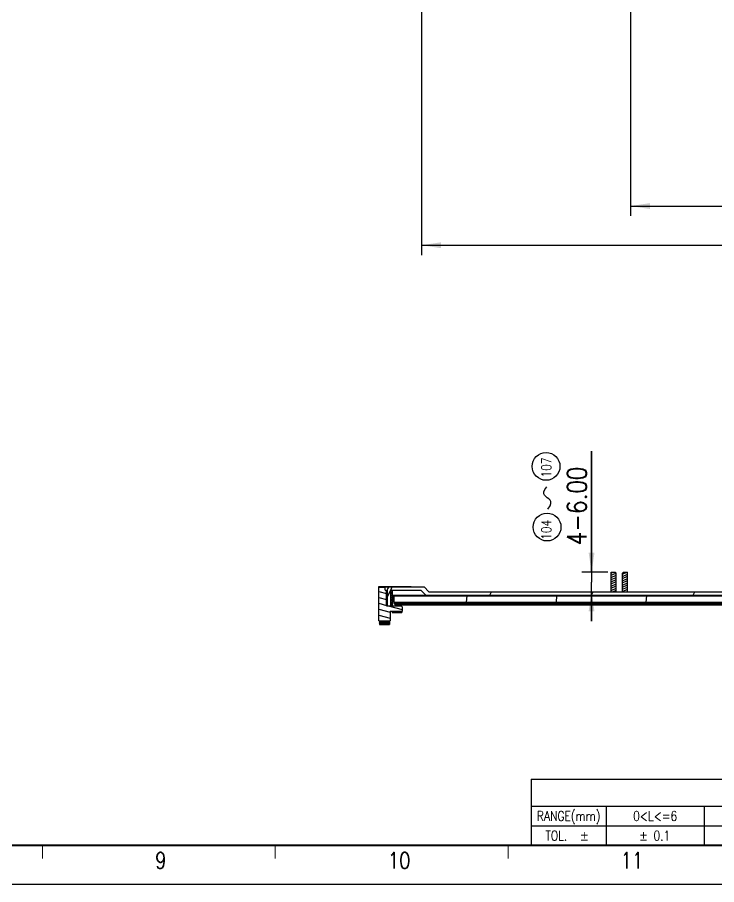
# Model space of a CAD drawing. Header units: millimetres. Extents: x 0 to 1189, y 0 to 841.
# Drawn here: x 586.8 to 801, y 12 to 277.6 of the extents above; entities that cross this region are included whole.
import ezdxf
from ezdxf.enums import TextEntityAlignment as Align

# ---------------------------------------------------------------- set-up
doc = ezdxf.new("R2010")
doc.units = ezdxf.units.MM
doc.header["$LTSCALE"] = 65.395
doc.layers.get('0').update_dxf_attribs({"linetype": 'CONTINUOUS'})
doc.styles.get("Standard").update_dxf_attribs({"font": 'SIMPLEX.SHX', "width": 0.8})
doc.styles.add('TEXTSTYLE_1', font='gdt', dxfattribs={"width": 0.8})
doc.dimstyles.new('DIMSTYLE_1', dxfattribs={"dimtxt": 6, "dimasz": 6, "dimexe": 3, "dimexo": 1, "dimgap": 1.5, "dimtad": 1, "dimzin": 0, "dimdsep": 46, "dimtxsty": 'STANDARD', "dimblk": '_FILLED', "dimblk1": '_FILLED', "dimblk2": '_FILLED', "dimcen": 0.09, "dimadec": 0, "dimazin": 0, "dimtol": 1, "dimtp": 0.15, "dimtm": 0.15, "dimtfac": 1, "dimtofl": 0, "dimtmove": 0, "dimatfit": 3, "dimldrblk": '_FILLED', "dimfxl": 1, "dimtolj": 1, "dimtzin": 0, "dimarcsym": 0})
doc.dimstyles.new('DIMSTYLE_3', dxfattribs={"dimtxt": 6, "dimasz": 6, "dimexe": 3, "dimexo": 1, "dimgap": 1.5, "dimtad": 1, "dimzin": 0, "dimdsep": 46, "dimtxsty": 'STANDARD', "dimblk": '_FILLED', "dimblk1": '_FILLED', "dimblk2": '_FILLED', "dimcen": 0.09, "dimadec": 0, "dimazin": 0, "dimtp": 0.01, "dimtm": 0.01, "dimtfac": 1, "dimtofl": 0, "dimtmove": 0, "dimatfit": 3, "dimldrblk": '_FILLED', "dimfxl": 1, "dimtolj": 1, "dimtzin": 0, "dimarcsym": 0})

# ---------------------------------------------------------------- blocks, each defined once
blk = doc.blocks.new('_FILLED')
at = {"color": 0, "linetype": 'BYBLOCK'}
blk.add_solid([(0, 0), (-1, 0.15), (-1, -0.15)], dxfattribs=at)
blk = doc.blocks.new('*D8')
at = {"color": 2}
for p, q in [((1057.67, 285.13), (1057.67, 216.83)), ((774.57, 281.53), (774.57, 216.83)), ((774.57, 219.83), (916.12, 219.83)), ((1057.67, 219.83), (916.12, 219.83))]:
    blk.add_line(p, q, dxfattribs=at)
at = {"color": 2, "xscale": 6, "yscale": 6, "zscale": 6, "rotation": 180}
blk.add_blockref('_FILLED', (774.57, 219.83), dxfattribs=at)
at = {"color": 2, "xscale": 6, "yscale": 6, "zscale": 6}
blk.add_blockref('_FILLED', (1057.67, 219.83), dxfattribs=at)
at = {"color": 2, "width": 0.8}
for s, p in [('283.10', (903.02, 221.33)), ('0.15', (934.02, 221.33))]:
    blk.add_text(s, height=6, dxfattribs=at).set_placement(p, align=Align.CENTER)
at = {"color": 2, "style": 'TEXTSTYLE_1'}
blk.add_text('`', height=6, dxfattribs=at).set_placement((920.92, 221.33), align=Align.CENTER)
blk = doc.blocks.new('*D9')
at = {"color": 2}
for p, q in [((1057.67, 285.13), (1057.67, 204.83)), ((710.57, 281.53), (710.57, 204.83)), ((710.57, 207.83), (884.12, 207.83)), ((1057.67, 207.83), (884.12, 207.83))]:
    blk.add_line(p, q, dxfattribs=at)
at = {"color": 2, "xscale": 6, "yscale": 6, "zscale": 6, "rotation": 180}
blk.add_blockref('_FILLED', (710.57, 207.83), dxfattribs=at)
at = {"color": 2, "xscale": 6, "yscale": 6, "zscale": 6}
blk.add_blockref('_FILLED', (1057.67, 207.83), dxfattribs=at)
at = {"color": 2, "width": 0.8}
for s, p in [('347.10', (871.02, 209.33)), ('0.15', (902.02, 209.33))]:
    blk.add_text(s, height=6, dxfattribs=at).set_placement(p, align=Align.CENTER)
at = {"color": 2, "style": 'TEXTSTYLE_1'}
blk.add_text('`', height=6, dxfattribs=at).set_placement((888.92, 209.33), align=Align.CENTER)
blk = doc.blocks.new('*D45')
at = {"color": 2}
for p, q in [((762.67, 107.68), (762.67, 144.79)), ((762.67, 144.79), (762.67, 104.68)), ((767.67, 107.68), (759.67, 107.68)), ((762.67, 92.68), (762.67, 104.68)), ((762.67, 101.68), (762.67, 92.68))]:
    blk.add_line(p, q, dxfattribs=at)
at = {"color": 2, "xscale": 6, "yscale": 6, "zscale": 6}
for p, rotation in [((762.67, 107.68), 270), ((762.67, 101.68), 90)]:
    blk.add_blockref('_FILLED', p, dxfattribs=dict(at, rotation=rotation))
at = {"color": 2, "width": 0.8}
for s, p in [('6.00', (761.17, 125.59)), ('4-', (761.17, 115.99))]:
    blk.add_text(s, height=6, rotation=90, dxfattribs=at).set_placement(p)
blk = doc.blocks.new('TK_SYMBOL_DOUBLE_BL45', base_point=(748.9, 130.8))
at = {"color": 4}
for centre in [(748.75, 140.09), (749.05, 121.51)]:
    blk.add_circle(centre, 4.25, dxfattribs=at)
blk.add_open_spline([(749.3, 127.02), (750.45, 128.45), (750.41, 130.04), (747.87, 130.97), (747.89, 132.55), (748.94, 133.87)], degree=3, knots=[0, 0, 0, 0, 0.331952, 0.685575, 1, 1, 1, 1], dxfattribs=at)
at = {"color": 4, "width": 0.8}
for s, p in [('107', (750.31, 136.67)), ('104', (750.3, 117.58))]:
    blk.add_text(s, height=3, rotation=90, dxfattribs=at).set_placement(p)

msp = doc.modelspace()

# ---------------------------------------------------------------- hatches: boundary and pattern name
h = msp.add_hatch()
h.set_pattern_fill('default__18', color=2, scale=0.595612, angle=205, style=0, pattern_type=0)
h.set_pattern_definition([(205, (0, 0), (0.2517164, -0.53980757), [])])
edge = h.paths.add_edge_path()
edge.add_line((768.669, 101.683), (770.171, 101.683))
edge.add_line((768.669, 101.683), (768.669, 107.683))
edge.add_line((768.669, 107.683), (769.87, 107.683))
edge.add_line((769.87, 107.683), (770.171, 107.383))
edge.add_line((770.171, 101.683), (770.171, 107.383))
edge = h.paths.add_edge_path()
edge.add_line((772.165, 101.683), (773.667, 101.683))
edge.add_line((772.165, 101.683), (772.165, 107.383))
edge.add_line((772.165, 107.383), (772.466, 107.683))
edge.add_line((772.466, 107.683), (773.667, 107.683))
edge.add_line((773.667, 101.683), (773.667, 107.683))
h = msp.add_hatch()
h.set_pattern_fill('default__2', color=2, scale=23.78, angle=45, style=0, pattern_type=0)
h.set_pattern_definition([(45, (0, 0), (-16.815, 16.815), [])])
edge = h.paths.add_edge_path()
edge.add_line((697.468, 103.183), (707.468, 103.183))
edge.add_line((697.468, 103.183), (697.468, 103.283))
edge.add_line((697.468, 103.283), (707.468, 103.283))
edge.add_line((707.468, 103.183), (707.468, 103.283))
h = msp.add_hatch()
h.set_pattern_fill('default__5', color=2, scale=1.753765, angle=165, style=0, pattern_type=0)
h.set_pattern_definition([(165, (0, 0), (-0.453908, -1.6940073), [])])
edge = h.paths.add_edge_path()
edge.add_line((1053.768, 97.383), (1050.768, 97.383))
edge.add_line((1053.768, 97.383), (1053.768, 102.183))
edge.add_line((1055.668, 102.183), (1053.768, 102.183))
edge.add_line((1055.668, 102.183), (1055.668, 103.133))
edge.add_line((1057.668, 103.133), (1055.668, 103.133))
edge.add_line((1057.668, 92.753), (1057.668, 103.133))
edge.add_line((1057.668, 92.753), (1054.168, 92.753))
edge.add_line((1054.168, 95.783), (1054.168, 92.753))
edge.add_line((1054.168, 95.783), (1050.468, 95.783))
edge.add_line((1050.468, 97.083), (1050.468, 95.783))
edge.add_line((1050.468, 97.083), (1050.768, 97.383))
edge = h.paths.add_edge_path()
edge.add_line((699.868, 97.383), (704.368, 97.383))
edge.add_line((704.668, 97.083), (704.368, 97.383))
edge.add_line((704.668, 97.083), (704.668, 95.783))
edge.add_line((700.968, 95.783), (704.668, 95.783))
edge.add_line((700.968, 95.783), (700.968, 92.753))
edge.add_line((697.468, 92.753), (700.968, 92.753))
edge.add_line((697.468, 92.753), (697.468, 103.133))
edge.add_line((697.468, 103.133), (699.468, 103.133))
edge.add_line((699.468, 102.183), (699.468, 103.133))
edge.add_line((699.468, 102.183), (699.868, 102.183))
edge.add_line((699.868, 97.383), (699.868, 102.183))
h = msp.add_hatch()
h.set_pattern_fill('default__4', color=2, scale=28.202772, angle=245, style=0, pattern_type=0)
h.set_pattern_definition([(245, (0, 0), (25.5604, -11.919), [])])
edge = h.paths.add_edge_path()
edge.add_line((1055.468, 103.183), (1043.768, 103.183))
edge.add_line((1055.468, 103.183), (1055.468, 102.183))
edge.add_line((1055.468, 102.183), (1044.768, 102.183))
edge.add_line((1043.268, 100.683), (1044.768, 102.183))
edge.add_line((1043.268, 100.683), (1014.068, 100.683))
edge.add_line((1014.068, 100.683), (881.068, 100.683))
edge.add_line((881.068, 100.683), (874.845, 100.683))
edge.add_line((711.868, 100.683), (874.845, 100.683))
edge.add_line((711.868, 100.683), (710.368, 102.183))
edge.add_line((701.118, 102.183), (710.368, 102.183))
edge.add_line((701.118, 102.183), (701.118, 97.383))
edge.add_line((701.118, 97.383), (700.118, 97.383))
edge.add_line((700.118, 102.183), (700.118, 97.383))
edge.add_arc((701.118, 102.183), 1, 90, 180)
edge.add_line((701.118, 103.183), (711.368, 103.183))
edge.add_line((711.368, 103.183), (712.868, 101.683))
edge.add_line((712.868, 101.683), (874.845, 101.683))
edge.add_line((881.068, 101.683), (874.845, 101.683))
edge.add_line((1014.068, 101.683), (881.068, 101.683))
edge.add_line((1042.268, 101.683), (1014.068, 101.683))
edge.add_line((1043.768, 103.183), (1042.268, 101.683))
h = msp.add_hatch()
h.set_pattern_fill('default__11', color=2, scale=0.326019, angle=205, style=0, pattern_type=0)
h.set_pattern_definition([(205, (0, 0), (0.13778151, -0.29547341), [])])
edge = h.paths.add_edge_path()
edge.add_line((701.118, 102.183), (701.118, 97.483))
edge.add_line((701.118, 102.183), (701.618, 102.183))
edge.add_line((701.618, 102.183), (701.618, 97.483))
edge.add_line((701.118, 97.483), (701.618, 97.483))
h = msp.add_hatch()
h.set_pattern_fill('default__19', color=2, scale=1.337243, angle=165, style=0, pattern_type=0)
h.set_pattern_definition([(165, (0, 0), (-0.346104, -1.2916778), [])])
edge = h.paths.add_edge_path()
edge.add_line((1053.318, 100.495), (1014.068, 100.495))
edge.add_line((1014.068, 100.495), (881.068, 100.495))
edge.add_line((881.068, 100.495), (874.845, 100.495))
edge.add_line((701.818, 100.495), (874.845, 100.495))
edge.add_line((701.818, 100.683), (701.818, 100.495))
edge.add_line((701.818, 100.683), (874.845, 100.683))
edge.add_line((881.068, 100.683), (874.845, 100.683))
edge.add_line((1014.068, 100.683), (881.068, 100.683))
edge.add_line((1053.318, 100.683), (1014.068, 100.683))
edge.add_line((1053.318, 100.683), (1053.318, 100.495))
h = msp.add_hatch()
h.set_pattern_fill('default__8', color=2, scale=0.092412, angle=285, style=0, pattern_type=0)
h.set_pattern_definition([(285, (0, 0), (0.089263297, 0.023918028), [])])
edge = h.paths.add_edge_path()
edge.add_line((701.83, 100.293), (701.83, 98.693))
edge.add_line((701.83, 100.293), (702.118, 100.293))
edge.add_line((702.118, 100.293), (702.118, 98.693))
edge.add_line((701.83, 98.693), (702.118, 98.693))
h = msp.add_hatch()
h.set_pattern_fill('default__6', color=2, scale=27.422955, angle=85, style=0, pattern_type=0)
h.set_pattern_definition([(85, (0, 0), (-27.3186, 2.3901), [])])
edge = h.paths.add_edge_path()
edge.add_line((1053.018, 98.493), (1014.068, 98.493))
edge.add_line((1014.068, 98.493), (881.068, 98.493))
edge.add_line((881.068, 98.493), (874.845, 98.493))
edge.add_line((702.118, 98.493), (874.845, 98.493))
edge.add_line((702.118, 100.493), (702.118, 98.493))
edge.add_line((702.118, 100.493), (874.845, 100.493))
edge.add_line((881.068, 100.493), (874.845, 100.493))
edge.add_line((1014.068, 100.493), (881.068, 100.493))
edge.add_line((1053.018, 100.493), (1014.068, 100.493))
edge.add_line((1053.018, 100.493), (1053.018, 98.493))
h = msp.add_hatch()
h.set_pattern_fill('default__20', color=2, scale=23.045675, angle=45, style=0, pattern_type=0)
h.set_pattern_definition([(45, (0, 0), (-16.29575, 16.29575), [])])
edge = h.paths.add_edge_path()
edge.add_line((1053.018, 98.283), (1014.068, 98.283))
edge.add_line((1014.068, 98.283), (881.068, 98.283))
edge.add_line((881.068, 98.283), (874.845, 98.283))
edge.add_line((702.118, 98.283), (874.845, 98.283))
edge.add_line((702.118, 98.493), (702.118, 98.283))
edge.add_line((702.118, 98.493), (874.845, 98.493))
edge.add_line((881.068, 98.493), (874.845, 98.493))
edge.add_line((1014.068, 98.493), (881.068, 98.493))
edge.add_line((1053.018, 98.493), (1014.068, 98.493))
edge.add_line((1053.018, 98.493), (1053.018, 98.283))
h = msp.add_hatch()
h.set_pattern_fill('default__21', color=2, scale=1.345688, angle=165, style=0, pattern_type=0)
h.set_pattern_definition([(165, (0, 0), (-0.3482898, -1.2998353), [])])
edge = h.paths.add_edge_path()
edge.add_line((1053.018, 98.073), (1014.068, 98.073))
edge.add_line((1014.068, 98.073), (881.068, 98.073))
edge.add_line((881.068, 98.073), (874.845, 98.073))
edge.add_line((702.118, 98.073), (874.845, 98.073))
edge.add_line((702.118, 98.283), (702.118, 98.073))
edge.add_line((702.118, 98.283), (874.845, 98.283))
edge.add_line((881.068, 98.283), (874.845, 98.283))
edge.add_line((1014.068, 98.283), (881.068, 98.283))
edge.add_line((1053.018, 98.283), (1014.068, 98.283))
edge.add_line((1053.018, 98.283), (1053.018, 98.073))
h = msp.add_hatch()
h.set_pattern_fill('default__13', color=2, scale=0.149462, angle=205, style=0, pattern_type=0)
h.set_pattern_definition([(205, (0, 0), (0.063165407, -0.135458652), [])])
edge = h.paths.add_edge_path()
edge.add_line((701.568, 95.783), (704.568, 95.783))
edge.add_line((704.568, 95.783), (704.568, 95.383))
edge.add_line((701.568, 95.383), (704.568, 95.383))
edge.add_line((701.568, 95.783), (701.568, 95.383))
h = msp.add_hatch()
h.set_pattern_fill('default__22', color=2, scale=23.088523, angle=45, style=0, pattern_type=0)
h.set_pattern_definition([(45, (0, 0), (-16.32605, 16.32605), [])])
edge = h.paths.add_edge_path()
edge.add_line((1052.768, 97.673), (1014.068, 97.673))
edge.add_line((1014.068, 97.673), (881.068, 97.673))
edge.add_line((881.068, 97.673), (874.845, 97.673))
edge.add_line((702.368, 97.673), (874.845, 97.673))
edge.add_line((702.368, 98.073), (702.368, 97.673))
edge.add_line((702.368, 98.073), (874.845, 98.073))
edge.add_line((881.068, 98.073), (874.845, 98.073))
edge.add_line((1014.068, 98.073), (881.068, 98.073))
edge.add_line((1052.768, 98.073), (1014.068, 98.073))
edge.add_line((1052.768, 98.073), (1052.768, 97.673))
h = msp.add_hatch()
h.set_pattern_fill('default__9', color=2, scale=0.154565, angle=125, style=0, pattern_type=0)
h.set_pattern_definition([(125, (0, 0), (-0.126611985, -0.088654667), [])])
edge = h.paths.add_edge_path()
edge.add_line((697.768, 91.653), (700.768, 91.653))
edge.add_line((697.768, 92.753), (697.768, 91.653))
edge.add_line((697.768, 92.753), (700.768, 92.753))
edge.add_line((700.768, 92.753), (700.768, 91.653))

# ---------------------------------------------------------------- linework, layer by layer
at = {"color": 7}
for p, q in [((768.669, 101.683), (768.669, 107.683)), ((768.669, 107.683), (769.87, 107.683)), ((769.87, 107.683), (770.171, 107.383)), ((770.171, 101.683), (770.171, 107.383)), ((772.165, 107.383), (772.466, 107.683)), ((772.165, 101.683), (772.165, 107.383)), ((772.466, 107.683), (773.667, 107.683)), ((773.667, 101.683), (773.667, 107.683)), ((697.468, 103.183), (697.468, 103.283)), ((697.468, 103.283), (707.468, 103.283)), ((697.468, 103.183), (711.368, 103.183)), ((697.468, 92.753), (697.468, 103.133)), ((697.468, 103.133), (699.468, 103.133)), ((699.468, 102.183), (699.468, 103.133)), ((699.468, 102.183), (699.868, 102.183)), ((699.868, 97.383), (699.868, 102.183)), ((700.118, 102.183), (700.118, 97.383)), ((701.118, 102.183), (701.118, 97.383)), ((701.118, 102.183), (710.368, 102.183)), ((701.618, 102.183), (701.618, 97.483)), ((707.468, 103.183), (707.468, 103.283)), ((711.868, 100.683), (710.368, 102.183)), ((711.368, 103.183), (712.868, 101.683)), ((712.868, 101.683), (1042.268, 101.683)), ((701.818, 100.683), (701.818, 100.495)), ((701.818, 100.683), (1053.318, 100.683)), ((701.818, 100.495), (1053.318, 100.495)), ((701.83, 100.293), (701.83, 98.693)), ((701.83, 100.293), (702.118, 100.293)), ((701.83, 98.693), (702.118, 98.693)), ((702.118, 100.493), (702.118, 98.073)), ((702.118, 100.493), (1053.018, 100.493)), ((702.118, 98.493), (1053.018, 98.493)), ((702.118, 98.283), (1053.018, 98.283)), ((699.868, 97.383), (704.368, 97.383)), ((700.968, 95.783), (700.968, 92.753)), ((700.968, 95.783), (704.668, 95.783)), ((701.118, 97.483), (701.618, 97.483)), ((701.568, 95.783), (701.568, 95.383)), ((702.118, 98.073), (1053.018, 98.073)), ((702.368, 98.073), (702.368, 97.673)), ((702.368, 97.673), (1052.768, 97.673)), ((704.668, 97.083), (704.368, 97.383)), ((704.568, 95.783), (704.568, 95.383)), ((704.668, 97.083), (704.668, 95.783)), ((701.568, 95.383), (704.568, 95.383)), ((697.468, 92.753), (700.968, 92.753)), ((697.768, 92.753), (697.768, 91.653)), ((697.768, 91.653), (700.768, 91.653)), ((700.768, 92.753), (700.768, 91.653)), ((1177, 12), (12, 12))]:
    msp.add_line(p, q, dxfattribs=at)
at = {"color": 2}
for p, q in [((744.158, 44.268), (1067.158, 44.268)), ((744.158, 44.268), (744.158, 24.018)), ((744.158, 36.018), (1067.158, 36.018)), ((767.158, 36.018), (767.158, 24.018)), ((797.158, 36.018), (797.158, 24.018)), ((744.158, 30.018), (1067.158, 30.018)), ((744.158, 24.018), (1067.158, 24.018))]:
    msp.add_line(p, q, dxfattribs=at)
at = {"color": 7}
for points, const_width in [([(24, 24), (1165.05, 24)], 0.6), ([(594.48, 24), (594.48, 20)], 0.3), ([(665.79, 24), (665.79, 20)], 0.3), ([(737.1, 24), (737.1, 20)], 0.3)]:
    msp.add_lwpolyline(points, dxfattribs=dict(at, const_width=const_width))
msp.add_arc((701.118, 102.183), 1, 90, 180, dxfattribs=at)

# ---------------------------------------------------------------- block references
at = {"color": 2}
msp.add_blockref('TK_SYMBOL_DOUBLE_BL45', (748.901, 130.802), dxfattribs=at)

# ---------------------------------------------------------------- texts
at = {"color": 2, "width": 0.8}
for s, p in [('RANGE(mm)', (755.658, 31.518)), ('0<L<=6', (782.158, 31.518)), ('TOL. ', (752.708, 25.518)), ('0.1', (784.158, 25.518))]:
    msp.add_text(s, height=3, dxfattribs=at).set_placement(p, align=Align.CENTER)
at = {"color": 2, "style": 'TEXTSTYLE_1'}
for p in [(760.458, 25.518), (778.558, 25.518)]:
    msp.add_text('`', height=3, dxfattribs=at).set_placement(p, align=Align.CENTER)
at = {"color": 2, "width": 0.8}
for s, p in [('9', (629.004, 16.902)), ('10', (700.314, 16.902)), ('11', (771.624, 16.902))]:
    msp.add_text(s, height=5, dxfattribs=at).set_placement(p)

# ---------------------------------------------------------------- dimensions: what is measured, and where the dimension line sits
at = {"color": 2}
for base, p2, picture, middle in [((710.568, 207.829), (710.568, 282.529), '*D9', (884.118, 207.829)), ((774.568, 219.829), (774.568, 282.529), '*D8', (916.118, 219.829))]:
    dim = msp.add_linear_dim(base=base, p1=(1057.668, 286.129), p2=p2, angle=180, dimstyle='DIMSTYLE_1', dxfattribs=at)
    dim.commit()
    dim.dimension.update_dxf_attribs({"geometry": picture, "text_midpoint": middle, "dimtype": 160})
dim = msp.add_linear_dim(base=(762.667, 101.683), p1=(768.669, 107.683), p2=(712.868, 101.683), angle=270, text='4-<>', dimstyle='DIMSTYLE_3', dxfattribs=at)
dim.commit()
dim.dimension.update_dxf_attribs({"geometry": '*D45', "text_midpoint": (762.667, 130.395), "dimtype": 160})

doc.saveas('drawing.dxf')
